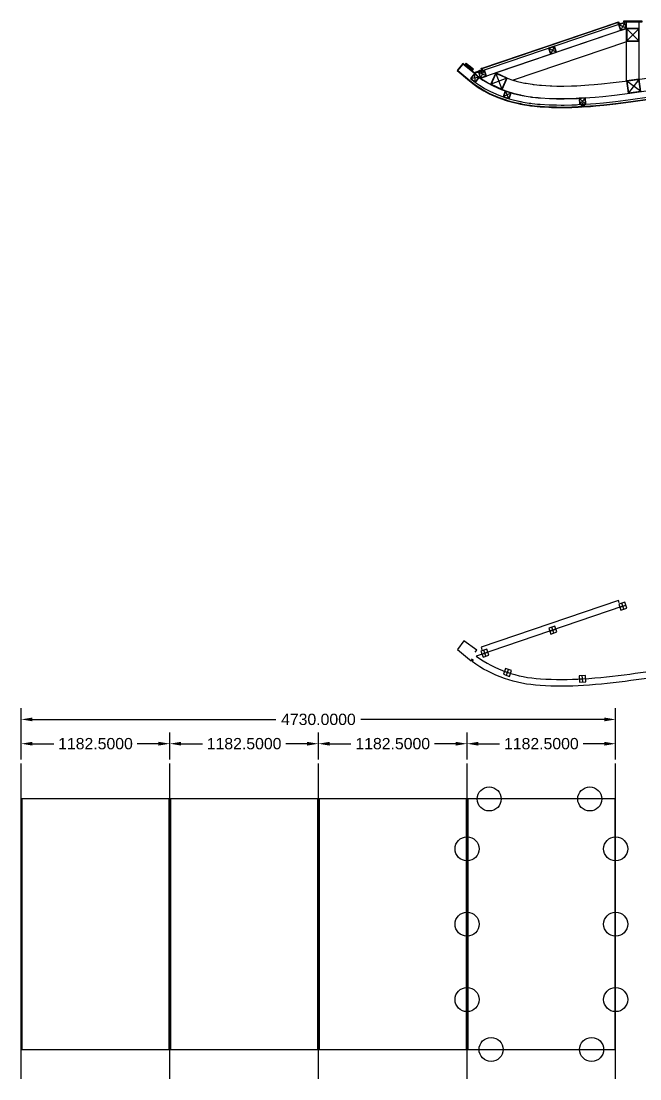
# Model space of a CAD drawing. Header units: millimetres. Extents: x -7838 to 162527, y -32093 to 60038.
# Drawn here: x 152863 to 157785, y 42984 to 51403 of the extents above; entities that cross this region are included whole.
import ezdxf

# ---------------------------------------------------------------- set-up
doc = ezdxf.new("R2010")
doc.units = ezdxf.units.MM
for name, color, linetype in [('000 - D I M', 6, 'Continuous'), ('002 - STRUCTURAL STEEL', 4, 'Continuous'), ('A11_ALU.SOLID SHEET', 7, 'Continuous'), ('AR-TEXT-DIM', 7, 'Continuous'), ('CELING', 2, 'Continuous')]:
    doc.layers.add(name, color=color, linetype=linetype)
doc.layers.add('A-GENM Lines', color=1, linetype='Continuous', lineweight=9)
doc.styles.get("Standard").update_dxf_attribs({"font": 'arial.ttf'})
doc.dimstyles.get("Standard").update_dxf_attribs({"dimtxt": 0.18, "dimasz": 0.18, "dimexe": 0.18, "dimexo": 0.0625, "dimgap": 0.09, "dimtad": 0, "dimtih": 1, "dimtoh": 1, "dimdec": 4, "dimzin": 0, "dimdsep": 46, "dimtxsty": 'Standard', "dimcen": 0.09, "dimadec": 0, "dimazin": 0, "dimtfac": 1, "dimtdec": 4, "dimtofl": 0, "dimtmove": 0, "dimatfit": 3, "dimfxl": 1, "dimtolj": 1, "dimtzin": 0, "dimarcsym": 0})

# ---------------------------------------------------------------- blocks, each defined once
blk = doc.blocks.new('5200')
at = {"color": 8, "ltscale": 0.1}
for p, q in [((32963.9, -74110.5), (33059.3, -74015.1)), ((32963.9, -74015.1), (33059.3, -74110.5))]:
    blk.add_line(p, q, dxfattribs=at)
at = {"color": 3, "ltscale": 0.1}
for points in [[(32961.6, -74012.8), (33061.6, -74012.8), (33061.6, -74112.8), (32961.6, -74112.8)], [(32963.9, -74015.1), (33059.3, -74015.1), (33059.3, -74110.5), (32963.9, -74110.5)]]:
    blk.add_lwpolyline(points, close=True, dxfattribs=at)
blk = doc.blocks.new('55d5f2d')
at = {"color": 8, "ltscale": 0.1}
for p, q in [((31175.5, -66800.8), (31220.9, -66755.4)), ((31175.5, -66755.4), (31220.9, -66800.8))]:
    blk.add_line(p, q, dxfattribs=at)
at = {"layer": 'AR-TEXT-DIM', "color": 3}
for points in [[(31173.2, -66753.1), (31223.2, -66753.1), (31223.2, -66803.1), (31173.2, -66803.1)], [(31175.5, -66755.4), (31220.9, -66755.4), (31220.9, -66800.8), (31175.5, -66800.8)]]:
    blk.add_lwpolyline(points, close=True, dxfattribs=at)
blk = doc.blocks.new('RERE')
at = {"color": 8}
for p, q in [((30880, -75163), (30877, -75163)), ((30881, -75143), (30879, -75145)), ((30879, -75148), (30879, -75149)), ((30879, -75149), (30879, -75150)), ((30879, -75151), (30879, -75152)), ((30879, -75152), (30879, -75153)), ((30879, -75154), (30879, -75155)), ((30879, -75155), (30879, -75156)), ((30879, -75157), (30879, -75158)), ((30879, -75158), (30879, -75161)), ((30881, -75142), (30881, -75165)), ((30881, -75143), (30881, -75145)), ((30881, -75163), (30884, -75163)), ((30882, -75146), (30882, -75146)), ((30882, -75147), (30882, -75148)), ((30882, -75149), (30882, -75150)), ((30882, -75150), (30882, -75151)), ((30882, -75152), (30882, -75153)), ((30882, -75153), (30882, -75154)), ((30882, -75155), (30882, -75156)), ((30882, -75156), (30882, -75157)), ((30882, -75158), (30882, -75159)), ((30882, -75159), (30882, -75161)), ((30882, -75159), (30882, -75161))]:
    blk.add_line(p, q, dxfattribs=at)
for points in [[(30880, -75164, -0.112935), (30877, -75163, -0.049876), (30877, -75161), (30885, -75161, -0.049876), (30884, -75163, -0.112935), (30881, -75164), (30881, -75163), (30880, -75163)], [(30882, -75147, 0.088633), (30881, -75147, 0.02265), (30879, -75146, -0.172253), (30879, -75145, 0.051159), (30883, -75147, -0.175035)], [(30882, -75149, 0.088633), (30881, -75148, 0.019108), (30879, -75147, -0.172253), (30879, -75147, 0.045962), (30883, -75148, -0.175035)], [(30882, -75150, 0.088633), (30881, -75150, 0.019108), (30879, -75149, -0.172253), (30879, -75149, 0.045962), (30883, -75150, -0.175035)], [(30882, -75152, 0.088633), (30881, -75151, 0.019108), (30879, -75150, -0.172253), (30879, -75150, 0.045962), (30883, -75151, -0.175035)], [(30882, -75153, 0.088633), (30881, -75153, 0.019108), (30879, -75152, -0.172253), (30879, -75152, 0.045962), (30883, -75153, -0.175035)], [(30882, -75155, 0.088633), (30881, -75154, 0.019108), (30879, -75154, -0.172253), (30879, -75153, 0.045962), (30883, -75154, -0.175035)], [(30882, -75156, 0.088633), (30881, -75156, 0.019108), (30879, -75155, -0.172253), (30879, -75155, 0.045962), (30883, -75156, -0.175035)], [(30882, -75158, 0.088633), (30881, -75157, 0.019108), (30879, -75157, -0.172253), (30879, -75156, 0.045962), (30883, -75157, -0.175035)], [(30882, -75159, 0.088633), (30881, -75159, 0.019108), (30879, -75158, -0.172253), (30879, -75158, 0.045962), (30883, -75159, -0.175035)]]:
    blk.add_lwpolyline(points, format="xyb", close=True, dxfattribs=at)
for points in [[(30882, -75146, 0.118829), (30881, -75145, 0.008765), (30880, -75145, -0.172253)], [(30882, -75145, -0.175035), (30882, -75146, 0.118829)]]:
    blk.add_lwpolyline(points, format="xyb", dxfattribs=at)
for centre, radius, start, end in [((30882, -75147), 3.04, 160.5824, 180), ((30875, -75173), 27.5, 74.8121, 82.581), ((30875, -75181), 33.6, 76.2776, 83.3035), ((30875, -75182), 33.6, 76.2776, 83.3035), ((30875, -75184), 33.6, 76.2776, 83.3035), ((30875, -75185), 33.6, 76.2776, 83.3035), ((30875, -75187), 33.6, 76.2776, 83.3035), ((30875, -75188), 33.6, 76.2776, 83.3035), ((30875, -75190), 33.6, 76.2776, 83.3035), ((30875, -75192), 33.6, 76.2776, 83.3035), ((30880, -75153), 7.89, 71.8171, 89.3728), ((30879, -75147), 3.04, 9.6975, 26.5651)]:
    blk.add_arc(centre, radius, start, end, dxfattribs=at)
blk = doc.blocks.new('odofrite')
at = {"ltscale": 0.1}
h = blk.add_hatch(dxfattribs=at)
h.set_pattern_fill('ANSI37', color=8, scale=0.5)
h.set_pattern_definition([(45, (84.5444, -95.0627), (-1.122532015, 1.122532015), []), (135, (84.5444, -95.0627), (-1.122532015, -1.122532015), [])])
edge = h.paths.add_edge_path()
edge.add_arc((30585, -74711.8), 4.5, 0, 360)
at = {"color": 1, "ltscale": 0.1}
blk.add_circle((30585, -74711.8, -166.2), 4.5, dxfattribs=at)
blk = doc.blocks.new('odoforltr')
at = {"color": 1, "ltscale": 0.1}
for p, q in [((28658.9, -65946.3, 2.1), (27448.6, -66357.9, 2.1)), ((28658.9, -65999.1, 2.1), (27496.1, -66394.5, 2.1)), ((28658.9, -66000.2, 2.1), (27618.9, -66353.9, 2.1)), ((28658.9, -65999.1, 2.1), (27645.3, -66343.8, 2.1)), ((28658.9, -66416.7, 2.1), (28658.9, -65946.3, 2.1)), ((28758.9, -66402.5, 2.1), (28758.9, -65946.3, 2.1)), ((28658.9, -66104.7, 2.1), (27757.6, -66411.3, 2.1)), ((27448, -66358.6, 2.1), (27417.1, -66397.9, 2.1))]:
    blk.add_line(p, q, dxfattribs=at)
at = {"color": 2, "ltscale": 0.1}
for p, q in [((28305.6, -66606.7, 2.1), (28301.6, -66607, 2.1)), ((28301.6, -66607, 2.1), (28302.4, -66619.2, 2.1)), ((28305.6, -66606.7, 2.1), (28306.6, -66623.7, 2.1)), ((28319.6, -66605.9, 2.1), (28315.6, -66606.1, 2.1)), ((28315.6, -66606.1, 2.1), (28316.6, -66623.1, 2.1)), ((28319.6, -66605.9, 2.1), (28320.3, -66618.2, 2.1))]:
    blk.add_line(p, q, dxfattribs=at)
at = {"color": 2, "ltscale": 0.1, "elevation": 2.1}
for points in [[(28474.7, -65992.1), (27507.7, -66320.9), (27503.9, -66319), (27503.3, -66319.2), (27503.5, -66319.9), (27507.3, -66321.8), (27511.3, -66333.4), (27507.5, -66334.7), (27502, -66318.6), (28473.4, -65988.3)], [(28473.4, -65988.3), (28594.6, -65947.1), (28600.1, -65963.1), (28596.3, -65964.4), (28592.4, -65952.8), (28594.2, -65949), (28594, -65948.3), (28593.3, -65948.5), (28591.5, -65952.4), (28474.7, -65992.1)], [(27446.1, -66351.4), (27355.4, -66277.4), (27311.3, -66333.4)], [(27317.3, -66332.3), (27313.2, -66332.7), (27312.7, -66333.2), (27313.3, -66333.7), (27317.4, -66333.3)], [(27355.5, -66283.6), (27317.3, -66332.3)], [(27356.5, -66283.5), (27356.1, -66279.2), (27355.5, -66278.8), (27355.1, -66279.4), (27355.5, -66283.6)], [(27445.3, -66355.9), (27356.5, -66283.5)], [(27445.3, -66355.9), (27498, -66337.9), (27496.7, -66334.1), (27446.1, -66351.4)], [(28316.6, -66623.1), (28372.6, -66619.8), (28415.2, -66616), (28477.3, -66610.5), (28572.2, -66600.1), (28693.3, -66584.7), (28844.3, -66563)], [(28321.1, -66618.8), (28372.3, -66615.8), (28414.9, -66612), (28476.9, -66606.5), (28571.7, -66596.1), (28692.8, -66580.7), (28843.7, -66559.1)], [(28301.7, -66620), (28304.9, -66622.8), (28305.6, -66622.7), (28305.5, -66622), (28302.4, -66619.2)], [(28321.1, -66618.8), (28318.3, -66622), (28317.6, -66622), (28317.5, -66621.3), (28320.3, -66618.2)]]:
    blk.add_lwpolyline(points, dxfattribs=at)
at = {"color": 1, "ltscale": 0.1, "elevation": 2.1}
for points in [[(28609, -65961.2), (28595.7, -65965.7), (28591.5, -65953.4), (28590.6, -65953.7), (28595.1, -65967), (28609.3, -65962.1)], [(28783.9, -65941.3), (28633.9, -65941.3), (28633.9, -65946.3), (28783.9, -65946.3)], [(27479.4, -66345.3), (27512.5, -66334), (27508.3, -66321.7), (27509.3, -66321.4), (27513.8, -66334.7), (27479.7, -66346.3)], [(28314.6, -66605.2), (28300.6, -66606), (28301.4, -66619), (28300.4, -66619.1), (28299.5, -66605.1), (28314.5, -66604.2)], [(28306.6, -66605.7), (28320.5, -66604.8), (28321.3, -66617.8), (28322.3, -66617.8), (28321.5, -66603.8), (28306.5, -66604.7)]]:
    blk.add_lwpolyline(points, close=True, dxfattribs=at)
for points in [[(27709.8, -66395.1), (27754.8, -66410.3, 0.022426), (27780.7, -66417.8), (27837.4, -66431.5, 0.018694), (27859.4, -66436), (27908.9, -66444.1, 0.013433), (27924.9, -66446.3), (27966, -66450.7, 0.012445), (27980.9, -66452), (28051.4, -66456.1, 0.011445), (28065.1, -66456.6), (28103.1, -66457.5), (28138.9, -66457.9), (28160.4, -66457.8), (28220.9, -66456.5, 0.009337), (28263.8, -66455), (28359.9, -66449.2), (28400.1, -66445.6), (28460.4, -66440.3), (28552.1, -66430.2), (28670.4, -66415.2), (28818.8, -66393.9)], [(27448.5, -66357.9), (27496.1, -66394.5), (27559.3, -66435.4), (27597.7, -66456), (27660.7, -66484), (27722.7, -66505, 0.022426), (27757.2, -66515), (27813.9, -66528.7, 0.018694), (27843.2, -66534.7), (27892.8, -66542.8, 0.013433), (27914.1, -66545.7), (27955.2, -66550.2, 0.012445), (27975, -66551.8), (28045.5, -66556, 0.011078), (28063.2, -66556.6), (28101.4, -66557.5), (28138.7, -66557.9), (28161.8, -66557.8), (28222.9, -66556.4, 0.009335), (28269.5, -66554.8), (28367.3, -66549), (28408.9, -66545.3), (28470.3, -66539.8), (28563.9, -66529.6), (28683.8, -66514.3), (28833.7, -66492.8)], [(27487.2, -66389.6), (27516.3, -66409.9), (27558.7, -66436.2), (27597.3, -66456.9), (27660.4, -66485), (27722.4, -66506, 0.022426), (27756.9, -66516), (27813.7, -66529.7, 0.018694), (27843.1, -66535.6), (27892.6, -66543.8, 0.013433), (27913.9, -66546.7), (27955.1, -66551.1, 0.012445), (27974.9, -66552.8), (28045.5, -66557, 0.011075), (28063.2, -66557.6), (28101.4, -66558.5), (28138.7, -66558.9), (28161.8, -66558.8), (28222.9, -66557.4, 0.009335), (28269.6, -66555.8), (28367.4, -66549.9), (28409, -66546.3), (28470.4, -66540.8), (28564, -66530.5), (28684, -66515.3), (28833.8, -66493.8)], [(27456.4, -66428.9), (27488.7, -66451.6), (27533.7, -66479.5), (27575.3, -66501.8), (27642.1, -66531.6), (27706.4, -66553.3, 0.022426), (27745.2, -66564.6), (27801.9, -66578.3, 0.018694), (27835, -66585), (27884.5, -66593.1, 0.013433), (27908.5, -66596.4), (27949.6, -66600.9, 0.012445), (27972, -66602.7), (28042.5, -66606.9, 0.01094), (28062.2, -66607.6), (28100.5, -66608.5), (28138.5, -66608.9), (28162.5, -66608.8), (28223.9, -66607.4, 0.009335), (28272.4, -66605.7), (28371.1, -66599.8), (28413.5, -66596.1), (28475.3, -66590.6), (28569.9, -66580.2), (28690.7, -66564.9), (28841.3, -66543.2)]]:
    blk.add_lwpolyline(points, format="xyb", dxfattribs=at)
at = {"color": 2, "ltscale": 0.1, "elevation": 2.1}
for points in [[(27311.3, -66333.4), (27408.4, -66417), (27445.4, -66445.7), (27477.7, -66468.3), (27523.7, -66496.9), (27566.5, -66519.8), (27634.8, -66550.2), (27699.9, -66572.3, 0.022426), (27740.5, -66584), (27797.2, -66597.7, 0.018694), (27831.7, -66604.7), (27881.3, -66612.8, 0.013433), (27906.4, -66616.3), (27947.5, -66620.7, 0.012445), (27970.8, -66622.7), (28041.3, -66626.8, 0.010892), (28061.9, -66627.6), (28100.1, -66628.5), (28138.5, -66628.9), (28162.8, -66628.8), (28224.2, -66627.4, 0.009334), (28273.5, -66625.7), (28306.6, -66623.7)], [(27317.4, -66333.3), (27411, -66413.9), (27447.8, -66442.5), (27479.9, -66465), (27525.7, -66493.4), (27568.2, -66516.2), (27636.3, -66546.5), (27701.2, -66568.5, 0.022426), (27741.4, -66580.1), (27798.2, -66593.9, 0.018694), (27832.4, -66600.8), (27881.9, -66608.9, 0.013433), (27906.8, -66612.3), (27947.9, -66616.8, 0.012445), (27971.1, -66618.7), (28041.6, -66622.9, 0.010902), (28061.9, -66623.6), (28100.2, -66624.5), (28138.5, -66624.9), (28162.7, -66624.8), (28224.2, -66623.4, 0.009334), (28273.3, -66621.7), (28301.7, -66620)]]:
    blk.add_lwpolyline(points, format="xyb", dxfattribs=at)
at = {"color": 8, "ltscale": 0.1}
for centre, start, end in [((27498.5, -66323.7, 2.1), 260.49475, 317.06758), ((27498.8, -66324.7, 2.1), 260.49475, 317.06758), ((27499.1, -66325.6, 2.1), 260.49475, 317.06758), ((28311.9, -66628.7, 2.1), 65.12935, 121.70218), ((28312, -66629.7, 2.1), 65.12935, 121.70218), ((28312.1, -66630.7, 2.1), 65.12935, 121.70218), ((28312.1, -66631.7, 2.1), 65.12935, 121.70218), ((28312.2, -66632.7, 2.1), 65.12935, 121.70218)]:
    blk.add_arc(centre, 10.6, start, end, dxfattribs=at)
at = {"layer": 'A-GENM Lines', "elevation": 2.1}
for points in [[(27372.7, -66288.9), (27401.2, -66312.2), (27411.9, -66299), (27383.4, -66275.8)], [(27402.8, -66313.5), (27431.3, -66336.7), (27442, -66323.6), (27413.5, -66300.3)]]:
    blk.add_lwpolyline(points, close=True, dxfattribs=at)
at = {"layer": 'CELING', "color": 2}
for centre in [(27384.2, -66288.1, 2.1), (27392, -66294.4, 2.1), (27399.7, -66300.7, 2.1), (27414.3, -66312.6, 2.1), (27422.1, -66318.9, 2.1), (27429.8, -66325.2, 2.1)]:
    blk.add_circle(centre, 3, dxfattribs=at)
at = {"color": 8}
for name, p, xscale, rotation in [('55d5f2d', (36664.6, 7283.3, 2.1), -1, 18.78116821868043), ('55d5f2d', (36106.9, 7093.7, 2.1), -1, 18.78116821868043), ('55d5f2d', (35549.3, 6904, 2.1), -1, 18.78116821868043), ('55d5f2d', (93262.8, -33203.6, 2.1), -0.9999999999999997, 321.8046924817311), ('5200', (-26193, -5784.5, 2.1), -1, 65.62472687286584), ('5200', (51019, 11499.9, 2.1), -0.9999999999999997, 8.058200668803686), ('55d5f2d', (78333.3, -12957, 2.1), -1, 341.6613512381251), ('55d5f2d', (55462, 1944.1, 2.1), -1, 3.424966446162587)]:
    blk.add_blockref(name, p, dxfattribs=dict(at, xscale=xscale, rotation=rotation))
for p, xscale, yscale, zscale, rotation in [((68680.3, -111875.5, 2.1), 0.7499999999999999, 0.7499999999999999, 0.7499999999999999, 198.7811682185658), ((23708.8, -127163.3, 2.1), -0.7500000000000001, 0.7500000000000001, 0.7500000000000001, 198.7811682185135), ((23724.6, -127163.2, 2.1), -0.7500000000000001, 0.7500000000000001, 0.7500000000000001, 198.7811682185135), ((48062, -8951.7, 2.1), -0.7499999999999999, 0.7499999999999999, 0.75, 3.424966446176976)]:
    blk.add_blockref('RERE', p, dxfattribs=dict(at, xscale=xscale, yscale=yscale, zscale=zscale, rotation=rotation))
at = {"color": 8, "xscale": -1}
blk.add_blockref('5200', (61720.5, 8012.7, 2.1), dxfattribs=at)
at = {"color": 8, "rotation": 3.42496644617696}
blk.add_blockref('odofrite', (-6682.7, 6138.1, 168.3), dxfattribs=at)
blk = doc.blocks.new('SQ.50x50')
at = {"layer": '002 - STRUCTURAL STEEL'}
blk.add_lwpolyline([(-25, -25), (25, -25), (25, 25), (-25, 25)], close=True, dxfattribs=at)
at = {"layer": 'Defpoints', "color": 250}
for p, q in [((-25, 0), (25, 0)), ((0, -25), (0, 25))]:
    blk.add_line(p, q, dxfattribs=at)
blk = doc.blocks.new('*D175')
at = {"layer": '000 - D I M', "color": 0, "lineweight": -2, "transparency": 16777216}
for p, q in [((152862.8, 45525.4), (152862.8, 45741.5)), ((154045.3, 45525.4), (154045.3, 45741.5)), ((152952.8, 45651.5), (153121.8, 45651.5)), ((153955.3, 45651.5), (153786.4, 45651.5))]:
    blk.add_line(p, q, dxfattribs=at)
at = {"layer": '000 - D I M', "color": 0, "transparency": 16777216}
for points in [[(152952.8, 45666.5), (152952.8, 45636.5), (152862.8, 45651.5)], [(153955.3, 45666.5), (153955.3, 45636.5), (154045.3, 45651.5)]]:
    blk.add_solid(points, dxfattribs=at)
at = {"layer": 'Defpoints', "color": 0, "transparency": 16777216}
for p in [(154045.3, 45651.5), (152862.8, 45494.1), (154045.3, 45494.1)]:
    blk.add_point(p, dxfattribs=at)
at = {"layer": '000 - D I M', "color": 0, "transparency": 16777216, "insert": (153454.1, 45651.5), "char_height": 90, "attachment_point": 5}
blk.add_mtext('\\A1;1182.5000', dxfattribs=at)
blk = doc.blocks.new('*D176')
at = {"layer": '000 - D I M', "color": 0, "lineweight": -2, "transparency": 16777216}
for p, q in [((154045.3, 45525.4), (154045.3, 45741.5)), ((155227.8, 45525.4), (155227.8, 45741.5)), ((154135.3, 45651.5), (154304.3, 45651.5)), ((155137.8, 45651.5), (154968.9, 45651.5))]:
    blk.add_line(p, q, dxfattribs=at)
at = {"layer": '000 - D I M', "color": 0, "transparency": 16777216}
for points in [[(154135.3, 45666.5), (154135.3, 45636.5), (154045.3, 45651.5)], [(155137.8, 45666.5), (155137.8, 45636.5), (155227.8, 45651.5)]]:
    blk.add_solid(points, dxfattribs=at)
at = {"layer": 'Defpoints', "color": 0, "transparency": 16777216}
for p in [(155227.8, 45651.5), (154045.3, 45494.1), (155227.8, 45494.1)]:
    blk.add_point(p, dxfattribs=at)
at = {"layer": '000 - D I M', "color": 0, "transparency": 16777216, "insert": (154636.6, 45651.5), "char_height": 90, "attachment_point": 5}
blk.add_mtext('\\A1;1182.5000', dxfattribs=at)
blk = doc.blocks.new('*D177')
at = {"layer": '000 - D I M', "color": 0, "lineweight": -2, "transparency": 16777216}
for p, q in [((155227.8, 45525.4), (155227.8, 45741.5)), ((156410.3, 45525.4), (156410.3, 45741.5)), ((155317.8, 45651.5), (155486.8, 45651.5)), ((156320.3, 45651.5), (156151.4, 45651.5))]:
    blk.add_line(p, q, dxfattribs=at)
at = {"layer": '000 - D I M', "color": 0, "transparency": 16777216}
for points in [[(155317.8, 45666.5), (155317.8, 45636.5), (155227.8, 45651.5)], [(156320.3, 45666.5), (156320.3, 45636.5), (156410.3, 45651.5)]]:
    blk.add_solid(points, dxfattribs=at)
at = {"layer": 'Defpoints', "color": 0, "transparency": 16777216}
for p in [(156410.3, 45651.5), (155227.8, 45494.1), (156410.3, 45494.1)]:
    blk.add_point(p, dxfattribs=at)
at = {"layer": '000 - D I M', "color": 0, "transparency": 16777216, "insert": (155819.1, 45651.5), "char_height": 90, "attachment_point": 5}
blk.add_mtext('\\A1;1182.5000', dxfattribs=at)
blk = doc.blocks.new('*D178')
at = {"layer": '000 - D I M', "color": 0, "lineweight": -2, "transparency": 16777216}
for p, q in [((156410.3, 45525.4), (156410.3, 45741.5)), ((157592.8, 45525.4), (157592.8, 45741.5)), ((156500.3, 45651.5), (156669.3, 45651.5)), ((157502.8, 45651.5), (157333.9, 45651.5))]:
    blk.add_line(p, q, dxfattribs=at)
at = {"layer": '000 - D I M', "color": 0, "transparency": 16777216}
for points in [[(156500.3, 45666.5), (156500.3, 45636.5), (156410.3, 45651.5)], [(157502.8, 45666.5), (157502.8, 45636.5), (157592.8, 45651.5)]]:
    blk.add_solid(points, dxfattribs=at)
at = {"layer": 'Defpoints', "color": 0, "transparency": 16777216}
for p in [(157592.8, 45651.5), (156410.3, 45494.1), (157592.8, 45494.1)]:
    blk.add_point(p, dxfattribs=at)
at = {"layer": '000 - D I M', "color": 0, "transparency": 16777216, "insert": (157001.6, 45651.5), "char_height": 90, "attachment_point": 5}
blk.add_mtext('\\A1;1182.5000', dxfattribs=at)
blk = doc.blocks.new('*D179')
at = {"layer": '000 - D I M', "color": 0, "lineweight": -2, "transparency": 16777216}
for p, q in [((152862.8, 45525.4), (152862.8, 45934.7)), ((157592.8, 45525.4), (157592.8, 45934.7)), ((152952.8, 45844.7), (154889.5, 45844.7)), ((157502.8, 45844.7), (155566.2, 45844.7))]:
    blk.add_line(p, q, dxfattribs=at)
at = {"layer": '000 - D I M', "color": 0, "transparency": 16777216}
for points in [[(152952.8, 45859.7), (152952.8, 45829.7), (152862.8, 45844.7)], [(157502.8, 45859.7), (157502.8, 45829.7), (157592.8, 45844.7)]]:
    blk.add_solid(points, dxfattribs=at)
at = {"layer": 'Defpoints', "color": 0, "transparency": 16777216}
for p in [(152862.8, 45844.7), (152862.8, 45494.1), (157592.8, 45494.1)]:
    blk.add_point(p, dxfattribs=at)
at = {"layer": '000 - D I M', "color": 0, "transparency": 16777216, "insert": (155227.8, 45844.7), "char_height": 90, "attachment_point": 5}
blk.add_mtext('\\A1;4730.0000', dxfattribs=at)

msp = doc.modelspace()

# ---------------------------------------------------------------- linework, layer by layer
for p, q in [((152862.82091, 42983.74146), (152862.82091, 45494.12565)), ((154045.32091, 42983.74146), (154045.32091, 45494.12565)), ((155227.82091, 42983.74146), (155227.82091, 45494.12565)), ((156410.32091, 42983.74146), (156410.32091, 45494.12565)), ((157592.82091, 42983.74146), (157592.82091, 45494.12565))]:
    msp.add_line(p, q)
for points in [[(152867.82091, 45211.56395), (152867.82091, 43217.56395), (154040.32091, 43217.56395), (154040.32091, 45211.56395)], [(154050.32091, 45211.56395), (154050.32091, 43217.56395), (155222.82091, 43217.56395), (155222.82091, 45211.56395)], [(155232.82091, 45211.56395), (155232.82091, 43217.56395), (156405.32091, 43217.56395), (156405.32091, 45211.56395)], [(156415.32091, 45211.56395), (156415.32091, 43217.56395), (157587.82091, 43217.56395), (157587.82091, 45211.56395)]]:
    msp.add_lwpolyline(points, close=True)
for centre in [(156586.6798, 45211.56395), (157386.6798, 45211.56395), (156410.32091, 44814.56395), (157592.82091, 44814.56395), (156410.32091, 44214.56395), (157592.82091, 44214.56395), (156410.32091, 43614.56395), (157592.82091, 43614.56395), (156601.57091, 43217.56395), (157401.57091, 43217.56395)]:
    msp.add_circle(centre, 95.65304)
at = {"layer": '002 - STRUCTURAL STEEL', "ltscale": 0.1}
msp.add_lwpolyline([(157650.69481, 46745.99301), (156481.97988, 46348.5586, 0.1444182717), (156994.78421, 46168.80709, 0.0353369529), (157333.88249, 46168.37657, 0.0215695026), (157706.48558, 46206.38855, 0.0106136202), (158381.9398, 46314.69469, -0.0480415321), (159426.92922, 46412.92261)], format="xyb", dxfattribs=at)
at = {"layer": 'A11_ALU.SOLID SHEET', "color": 1}
msp.add_lwpolyline([(157621.76, 46772.06555), (157615.32091, 46791.00066), (156522.67897, 46419.4357), (156529.11806, 46400.50059)], dxfattribs=at)
for points in [[(156475.85054, 46380.71687), (156487.61851, 46396.88829), (156385.33443, 46471.32057), (156334.98925, 46402.13674), (156429.10608, 46321.08624, 0.00412087), (156442.48749, 46311.07631), (156454.25546, 46327.24773)], [(158792.1423, 46343.69138), (158794.42966, 46323.82261, 0.0187924334), (158391.78875, 46262.06337, -0.0106146672), (157714.02491, 46153.37737, -0.0215422967), (157337.30387, 46114.94092, -0.0352487544), (156991.50972, 46115.35999, -0.1443090912), (156450.5732, 46305.19232), (156462.34117, 46321.36375)]]:
    msp.add_lwpolyline(points, format="xyb", dxfattribs=at)

# ---------------------------------------------------------------- block references
at = {"color": 8}
msp.add_blockref('odoforltr', (129020.68023, 117344.49135), dxfattribs=at)
for p, rotation in [((157650.69481, 46745.99301), 18.781168), ((157093.01277, 46556.34708), 18.781168), ((156553.09155, 46372.74091), 18.781168), ((156732.79855, 46219.5262), 71.141729), ((157329.05983, 46168.50236), 3.424965999982413)]:
    msp.add_blockref('SQ.50x50', p, dxfattribs=dict(rotation=rotation))

# ---------------------------------------------------------------- dimensions: what is measured, and where the dimension line sits
at = {"layer": '000 - D I M'}
for base, p1, p2, picture, middle in [((152862.82091, 45844.69509), (157592.82091, 45494.12565), (152862.82091, 45494.12565), '*D179', (155227.82091, 45844.69509)), ((154045.32091, 45651.54886), (152862.82091, 45494.12565), (154045.32091, 45494.12565), '*D175', (153454.07091, 45651.54886)), ((155227.82091, 45651.54886), (154045.32091, 45494.12565), (155227.82091, 45494.12565), '*D176', (154636.57091, 45651.54886)), ((156410.32091, 45651.54886), (155227.82091, 45494.12565), (156410.32091, 45494.12565), '*D177', (155819.07091, 45651.54886)), ((157592.82091, 45651.54886), (156410.32091, 45494.12565), (157592.82091, 45494.12565), '*D178', (157001.57091, 45651.54886))]:
    dim = msp.add_linear_dim(base=base, p1=p1, p2=p2, dimstyle='Standard', override={"dimscale": 500}, dxfattribs=at)
    dim.commit()
    dim.dimension.update_dxf_attribs({"geometry": picture, "text_midpoint": middle})

doc.saveas('drawing.dxf')
